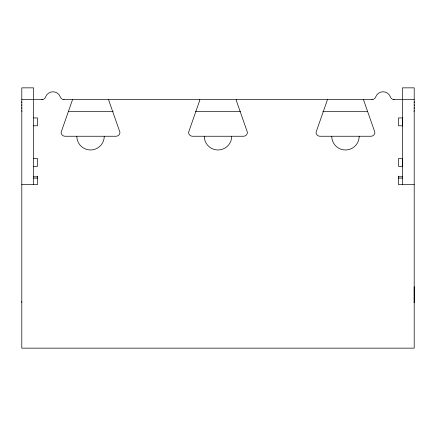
<?xml version="1.0" encoding="UTF-8"?>
<svg xmlns="http://www.w3.org/2000/svg" width="436" height="436" viewBox="0 0 436 436"><rect width="100%" height="100%" fill="white"/><g stroke="black" fill="none" stroke-linecap="round" stroke-linejoin="round"><path stroke-width="0.65" d="M21.8 110.662L22.013 111.398M21.8 108.455L21.8 107.719M21.8 105.512L21.8 104.776M21.8 102.569L21.8 101.833M402.428 166.863L402.428 158.709M402.428 126.091L402.428 117.938L398.504 117.938L398.504 125.786L402.428 125.786M414.2 302.611L414.2 286.67M414.2 110.662L413.987 111.398M414.2 108.455L414.2 107.719M414.2 105.512L414.2 104.776M414.2 102.569L414.2 101.833M414.2 302.366L414.2 301.875M21.8 99.626L42.238 99.626M63.879 99.626L372.121 99.626M393.763 99.626L414.2 99.626M68.278 111.398L113.197 111.398M195.541 111.398L240.459 111.398M322.803 111.398L367.722 111.398M33.572 117.938L37.496 117.938L37.496 125.786L33.572 125.786M33.572 158.486L37.496 158.486L37.496 166.334L33.572 166.334M402.428 158.486L398.504 158.486L398.504 166.334L402.428 166.334M33.572 176.798L37.496 176.798M398.504 176.798L402.428 176.798M33.572 178.106L37.496 178.106M398.504 178.106L402.428 178.106M21.8 184.646L37.496 184.646L37.496 176.144M414.2 184.646L398.504 184.646L398.504 176.144M414.2 290.594L414.2 291.085M21.8 301.63L21.8 302.366M402.428 184.646L402.428 87.854L414.2 87.854L414.2 348.146L21.8 348.146L21.8 87.854L33.572 87.854L33.572 184.646M41.851 99.626A3.924 3.924 0 0 0 45.546 97.01A7.848 7.848 0 0 1 60.348 97.01A3.924 3.924 0 0 0 64.048 99.626M72.322 99.626A3.924 3.924 0 0 1 72.158 100.749L61.105 132.326A3.924 3.924 0 0 0 65.029 136.25L116.041 136.25A3.924 3.924 0 0 0 119.965 132.326L108.913 100.749A3.924 3.924 0 0 1 108.749 99.626M199.786 99.626A3.924 3.924 0 0 1 199.623 100.749L188.57 132.326A3.924 3.924 0 0 0 192.494 136.25L243.506 136.25A3.924 3.924 0 0 0 247.43 132.326L236.377 100.749A3.924 3.924 0 0 1 236.214 99.626M394.149 99.626A3.924 3.924 0 0 1 390.454 97.01A7.848 7.848 0 0 0 375.652 97.01A3.924 3.924 0 0 1 371.957 99.626M363.678 99.626A3.924 3.924 0 0 0 363.842 100.749L374.895 132.326A3.924 3.924 0 0 1 370.971 136.25L319.959 136.25A3.924 3.924 0 0 1 316.035 132.326L327.087 100.749A3.924 3.924 0 0 0 327.251 99.626M359.199 136.25A13.734 13.734 0 0 1 345.465 149.984A13.734 13.734 0 0 1 331.731 136.25M231.734 136.25A13.734 13.734 0 0 1 218 149.984A13.734 13.734 0 0 1 204.266 136.25M104.269 136.25A13.734 13.734 0 0 1 90.535 149.984A13.734 13.734 0 0 1 76.801 136.25"/></g></svg>
